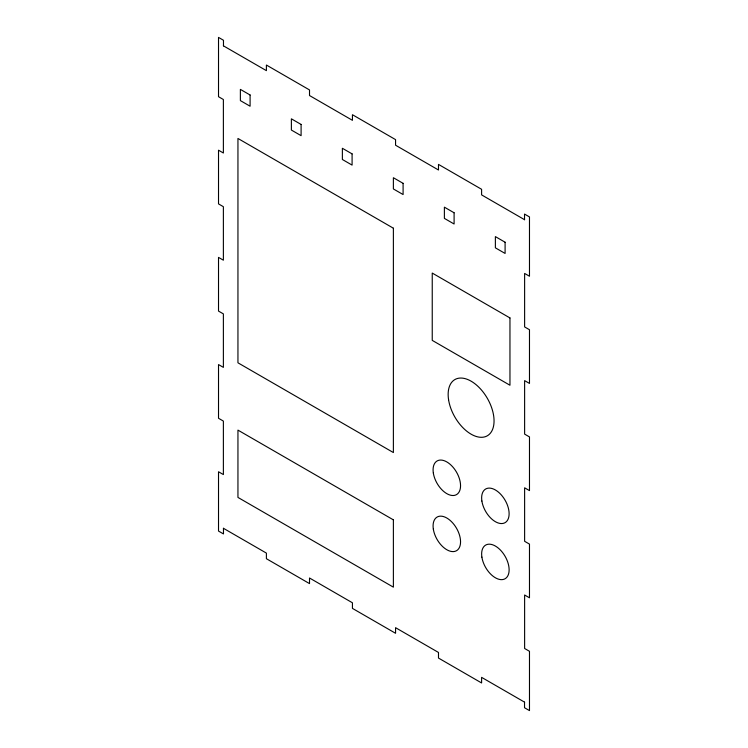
<?xml version="1.0" encoding="UTF-8"?>
<svg xmlns="http://www.w3.org/2000/svg" width="748" height="748" viewBox="0 0 748 748"><rect width="100%" height="100%" fill="white"/><g stroke="black" fill="none" stroke-linecap="round" stroke-linejoin="round"><path stroke-width="1.12" d="M223.381 45.815L266.4 70.649L266.4 65.039L309.513 89.938L309.513 95.538L352.439 120.325L352.439 114.715L395.561 139.614L395.561 145.215L438.487 170.002L438.487 164.392L481.6 189.291L481.6 194.891L524.619 219.734M223.381 528.266L266.4 553.109L266.4 558.709L309.513 583.608L309.513 577.998L352.439 602.785L352.439 608.386L395.561 633.285L395.561 627.675L438.487 652.462L438.487 658.062L481.6 682.961L481.6 677.351L524.619 702.185M524.526 219.678L524.526 214.068L529.481 216.929L529.481 276.236L524.619 273.431L524.619 326.923L529.481 329.728L529.481 383.425L524.619 380.62L524.619 434.111L529.481 436.916L529.481 490.613L524.619 487.808L524.619 541.3L529.481 544.105L529.481 597.802L524.619 594.997L524.619 648.488L529.481 651.293L529.481 710.6L524.526 707.739L524.526 702.129M223.474 45.871L223.474 40.261L218.519 37.4L218.519 96.707L223.381 99.512L223.381 153.003L218.519 150.198L218.519 203.895L223.381 206.7L223.381 260.192L218.519 257.387L218.519 311.084L223.381 313.889L223.381 367.38L218.519 364.575L218.519 418.272L223.381 421.077L223.381 474.569L218.519 471.764L218.519 531.071L223.474 533.932L223.474 528.322M250.094 94.996L240.379 89.386L240.379 100.606L250.094 106.216L250.094 94.996M301.098 124.439L291.383 118.829L291.383 130.049L301.098 135.659L301.098 124.439M352.093 153.882L342.378 148.282L342.378 159.492L352.093 165.102L352.093 153.882M403.097 183.335L393.383 177.725L393.383 188.945L403.097 194.545L403.097 183.335M454.101 212.778L444.387 207.168L444.387 218.388L454.101 223.998L454.101 212.778M505.096 242.221L495.382 236.611L495.382 247.831L505.096 253.441L505.096 242.221M393.383 228.205L237.948 138.464L237.948 362.808L393.383 452.549L393.383 228.205M509.958 317.937L432.241 273.067L432.241 340.377L509.958 385.239L509.958 317.937M393.383 519.851L237.948 430.119L237.948 497.42L393.383 587.152L393.383 519.851M448.566 399.684A32.454 18.737 60 0 0 486.125 436.383A32.454 18.737 60 0 0 478.608 386.968A32.454 18.737 60 0 0 448.566 399.684M433.326 472.998A19.429 11.22 60 0 0 455.812 494.97A19.429 11.22 60 0 0 451.306 465.387A19.429 11.22 60 0 0 433.326 472.998M481.89 501.048A19.429 11.22 60 0 0 504.376 523.011A19.429 11.22 60 0 0 499.879 493.437A19.429 11.22 60 0 0 481.89 501.048M481.89 557.129A19.429 11.22 60 0 0 504.376 579.102A19.429 11.22 60 0 0 499.879 549.518A19.429 11.22 60 0 0 481.89 557.129M433.326 529.088A19.429 11.22 60 0 0 455.812 551.061A19.429 11.22 60 0 0 451.306 521.478A19.429 11.22 60 0 0 433.326 529.088"/></g></svg>
